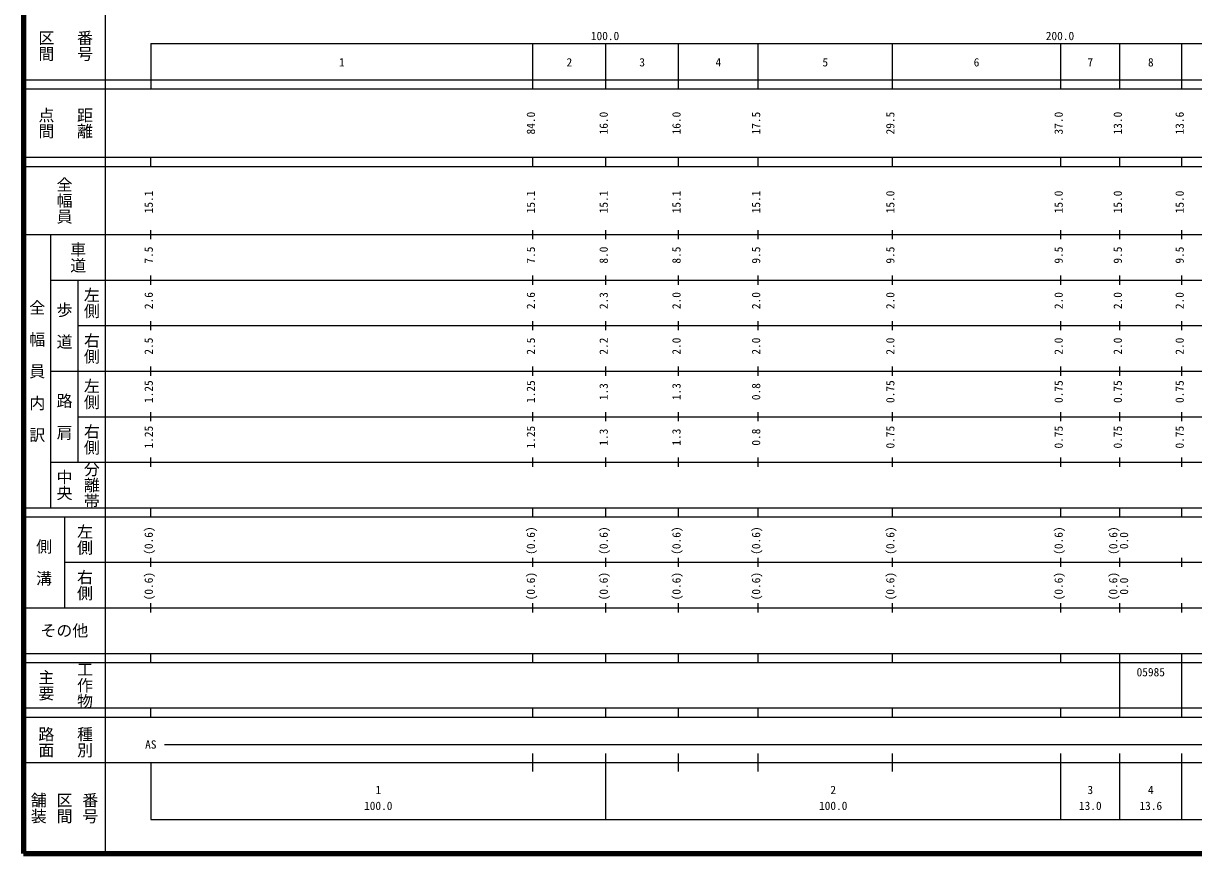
# Model space of a CAD drawing. Units: millimetres on the paper, enlarged 1000 times. Extents: x 40000 to 680000, y 20000 to 380000.
# Drawn here: x 40000 to 297210, y 20000 to 202409 of the extents above; entities that cross this region are included whole.
import ezdxf
from ezdxf.enums import TextEntityAlignment as Align

# ---------------------------------------------------------------- set-up
doc = ezdxf.new("R2010")
doc.units = ezdxf.units.MM
doc.header["$LTSCALE"] = 1000
doc.layers.add('M-TTL', color=2, linetype='Continuous', lineweight=140)
doc.layers.add('M-TTL-BAND', color=7, linetype='Continuous', lineweight=25)
doc.styles.add('@ＭＳ ゴシック', font='')
doc.styles.add('ＭＳ ゴシック', font='')
doc.styles.get('@ＭＳ ゴシック').set_extended_font_data('@MS Gothic')
doc.styles.get('ＭＳ ゴシック').set_extended_font_data('MS Gothic')

msp = doc.modelspace()

# ---------------------------------------------------------------- linework, layer by layer
at = {"layer": 'M-TTL'}
for p, q in [((40000, 380000), (40000, 20000)), ((40000, 20000), (680000, 20000))]:
    msp.add_line(p, q, dxfattribs=at)
at = {"layer": 'M-TTL-BAND'}
for p, q in [((58000, 370000), (58000, 20000)), ((68000, 198000), (579000, 198000)), ((68000, 198000), (68000, 188000)), ((152000, 188000), (152000, 198000)), ((168000, 188000), (168000, 198000)), ((184000, 188000), (184000, 198000)), ((201500, 188000), (201500, 198000)), ((231000, 188000), (231000, 198000)), ((268000, 188000), (268000, 198000)), ((281000, 188000), (281000, 198000)), ((294600, 188000), (294600, 198000)), ((40000, 190000), (579000, 190000)), ((40000, 188000), (579000, 188000)), ((40000, 173000), (579000, 173000)), ((68000, 171000), (68000, 173000)), ((152000, 171000), (152000, 173000)), ((168000, 171000), (168000, 173000)), ((184000, 171000), (184000, 173000)), ((201500, 171000), (201500, 173000)), ((231000, 171000), (231000, 173000)), ((268000, 171000), (268000, 173000)), ((281000, 171000), (281000, 173000)), ((294600, 171000), (294600, 173000)), ((40000, 171000), (579000, 171000)), ((68000, 155000), (68000, 157000)), ((152000, 155000), (152000, 157000)), ((168000, 155000), (168000, 157000)), ((184000, 155000), (184000, 157000)), ((201500, 155000), (201500, 157000)), ((231000, 155000), (231000, 157000)), ((268000, 155000), (268000, 157000)), ((281000, 155000), (281000, 157000)), ((294600, 155000), (294600, 157000)), ((40000, 156000), (579000, 156000)), ((46000, 96000), (46000, 156000)), ((68000, 145000), (68000, 147000)), ((152000, 145000), (152000, 147000)), ((168000, 145000), (168000, 147000)), ((184000, 145000), (184000, 147000)), ((201500, 145000), (201500, 147000)), ((231000, 145000), (231000, 147000)), ((268000, 145000), (268000, 147000)), ((281000, 145000), (281000, 147000)), ((294600, 145000), (294600, 147000)), ((46000, 146000), (579000, 146000)), ((52000, 146000), (52000, 106000)), ((68000, 135000), (68000, 137000)), ((152000, 135000), (152000, 137000)), ((168000, 135000), (168000, 137000)), ((184000, 135000), (184000, 137000)), ((201500, 135000), (201500, 137000)), ((231000, 135000), (231000, 137000)), ((268000, 135000), (268000, 137000)), ((281000, 135000), (281000, 137000)), ((294600, 135000), (294600, 137000)), ((52000, 136000), (579000, 136000)), ((68000, 125000), (68000, 127000)), ((152000, 125000), (152000, 127000)), ((168000, 125000), (168000, 127000)), ((184000, 125000), (184000, 127000)), ((201500, 125000), (201500, 127000)), ((231000, 125000), (231000, 127000)), ((268000, 125000), (268000, 127000)), ((281000, 125000), (281000, 127000)), ((294600, 125000), (294600, 127000)), ((46000, 126000), (579000, 126000)), ((52000, 116000), (579000, 116000)), ((68000, 115000), (68000, 117000)), ((152000, 115000), (152000, 117000)), ((168000, 115000), (168000, 117000)), ((184000, 115000), (184000, 117000)), ((201500, 115000), (201500, 117000)), ((231000, 115000), (231000, 117000)), ((268000, 115000), (268000, 117000)), ((281000, 115000), (281000, 117000)), ((294600, 115000), (294600, 117000)), ((46000, 106000), (579000, 106000)), ((68000, 105000), (68000, 107000)), ((152000, 105000), (152000, 107000)), ((168000, 105000), (168000, 107000)), ((184000, 105000), (184000, 107000)), ((201500, 105000), (201500, 107000)), ((231000, 105000), (231000, 107000)), ((268000, 105000), (268000, 107000)), ((281000, 105000), (281000, 107000)), ((294600, 105000), (294600, 107000)), ((40000, 96000), (579000, 96000)), ((68000, 94000), (68000, 96000)), ((152000, 94000), (152000, 96000)), ((168000, 94000), (168000, 96000)), ((184000, 94000), (184000, 96000)), ((201500, 94000), (201500, 96000)), ((231000, 94000), (231000, 96000)), ((268000, 94000), (268000, 96000)), ((281000, 94000), (281000, 96000)), ((294600, 94000), (294600, 96000)), ((40000, 94000), (579000, 94000)), ((49000, 94000), (49000, 74000)), ((68000, 83000), (68000, 85000)), ((152000, 83000), (152000, 85000)), ((168000, 83000), (168000, 85000)), ((184000, 83000), (184000, 85000)), ((201500, 83000), (201500, 85000)), ((231000, 83000), (231000, 85000)), ((268000, 83000), (268000, 85000)), ((281000, 83000), (281000, 85000)), ((294600, 83000), (294600, 85000)), ((49000, 84000), (579000, 84000)), ((68000, 73000), (68000, 75000)), ((152000, 73000), (152000, 75000)), ((168000, 73000), (168000, 75000)), ((184000, 73000), (184000, 75000)), ((201500, 73000), (201500, 75000)), ((231000, 73000), (231000, 75000)), ((268000, 73000), (268000, 75000)), ((281000, 73000), (281000, 75000)), ((294600, 73000), (294600, 75000)), ((40000, 74000), (579000, 74000)), ((40000, 64000), (579000, 64000)), ((40000, 62000), (579000, 62000)), ((68000, 62000), (68000, 64000)), ((152000, 62000), (152000, 64000)), ((168000, 62000), (168000, 64000)), ((184000, 62000), (184000, 64000)), ((201500, 62000), (201500, 64000)), ((231000, 62000), (231000, 64000)), ((268000, 62000), (268000, 64000)), ((281000, 62000), (281000, 64000)), ((281000, 52000), (281000, 62000)), ((294600, 62000), (294600, 64000)), ((294600, 52000), (294600, 62000)), ((40000, 52000), (579000, 52000)), ((68000, 50000), (68000, 52000)), ((152000, 50000), (152000, 52000)), ((168000, 50000), (168000, 52000)), ((184000, 50000), (184000, 52000)), ((201500, 50000), (201500, 52000)), ((231000, 50000), (231000, 52000)), ((268000, 50000), (268000, 52000)), ((281000, 50000), (281000, 52000)), ((294600, 50000), (294600, 52000)), ((40000, 50000), (579000, 50000)), ((71000, 44000), (565000, 44000)), ((152000, 38000), (152000, 42000)), ((168000, 27500), (168000, 42000)), ((184000, 38000), (184000, 42000)), ((201500, 38000), (201500, 42000)), ((231000, 38000), (231000, 42000)), ((268000, 27500), (268000, 42000)), ((281000, 27500), (281000, 42000)), ((294600, 27500), (294600, 42000)), ((40000, 40000), (579000, 40000)), ((68000, 40000), (68000, 27500)), ((68000, 27500), (579000, 27500))]:
    msp.add_line(p, q, dxfattribs=at)

# ---------------------------------------------------------------- texts
at = {"layer": 'M-TTL-BAND', "style": '@ＭＳ ゴシック'}
for s, p in [('区間', (45000, 197500)), ('番号', (53500, 197500)), ('点間', (45000, 180500)), ('距離', (53500, 180500)), ('全幅員', (49000, 163500)), ('車道', (52000, 151000)), ('左側', (55000, 141000)), ('全\u3000幅\u3000員\u3000内\u3000訳', (43000, 126000)), ('歩\u3000道', (49000, 136000)), ('右側', (55000, 131000)), ('左側', (55000, 121000)), ('路\u3000肩', (49000, 116000)), ('右側', (55000, 111000)), ('分離帯', (55000, 101000)), ('中央', (49000, 101000)), ('左側', (53500, 89000)), ('側\u3000溝', (44500, 84000)), ('右側', (53500, 79000)), ('主要', (45000, 57000)), ('工作物', (53500, 57000)), ('路面', (45000, 44500)), ('種別', (53500, 44500)), ('舗装', (43333, 30000)), ('区間', (49000, 30000)), ('番号', (54667, 30000))]:
    msp.add_text(s, height=2566, rotation=270, dxfattribs=at).set_placement(p, align=Align.MIDDLE_CENTER)
at = {"layer": 'M-TTL-BAND', "style": 'ＭＳ ゴシック'}
for s, p in [('100.0', (167844, 198195)), ('200.0', (267844, 198195)), ('1', (110000, 192405)), ('2', (160000, 192405)), ('3', (176000, 192405)), ('4', (192750, 192405)), ('5', (216250, 192405)), ('6', (249500, 192405)), ('7', (274500, 192405)), ('8', (287800, 192405)), ('AS', (68000, 42500)), ('1', (118000, 32523)), ('2', (218000, 32523)), ('3', (274500, 32523)), ('4', (287800, 32523)), ('100.0', (118000, 29033)), ('100.0', (218000, 29033)), ('13.0', (274500, 29033)), ('13.6', (287800, 29033))]:
    msp.add_text(s, height=1833, dxfattribs=at).set_placement(p, align=Align.BOTTOM_CENTER)
for s, p in [('84.0', (153000, 180500)), ('16.0', (169000, 180500)), ('16.0', (185000, 180500)), ('17.5', (202500, 180500)), ('29.5', (232000, 180500)), ('37.0', (269000, 180500)), ('13.0', (282000, 180500)), ('13.6', (295600, 180500)), ('15.1', (69000, 163174)), ('15.1', (153000, 163174)), ('15.1', (169000, 163174)), ('15.1', (185000, 163174)), ('15.1', (202500, 163174)), ('15.0', (232000, 163174)), ('15.0', (269000, 163174)), ('15.0', (282000, 163174)), ('15.0', (295600, 163174)), ('7.5', (69000, 151500)), ('7.5', (153000, 151500)), ('8.0', (169000, 151500)), ('8.5', (185000, 151500)), ('9.5', (202500, 151500)), ('9.5', (232000, 151500)), ('9.5', (269000, 151500)), ('9.5', (282000, 151500)), ('9.5', (295600, 151500)), ('2.6', (69000, 141500)), ('2.6', (153000, 141500)), ('2.3', (169000, 141500)), ('2.0', (185000, 141500)), ('2.0', (202500, 141500)), ('2.0', (232000, 141500)), ('2.0', (269000, 141500)), ('2.0', (282000, 141500)), ('2.0', (295600, 141500)), ('2.5', (69000, 131500)), ('2.5', (153000, 131500)), ('2.2', (169000, 131500)), ('2.0', (185000, 131500)), ('2.0', (202500, 131500)), ('2.0', (232000, 131500)), ('2.0', (269000, 131500)), ('2.0', (282000, 131500)), ('2.0', (295600, 131500)), ('1.25', (69000, 121500)), ('1.25', (153000, 121500)), ('0.75', (232000, 121500)), ('0.75', (269000, 121500)), ('0.75', (282000, 121500)), ('0.75', (295600, 121500)), ('1.3', (169000, 121500)), ('1.3', (185000, 121500)), ('0.8', (202500, 121500)), ('1.25', (69000, 111500)), ('1.25', (153000, 111500)), ('1.3', (169000, 111500)), ('1.3', (185000, 111500)), ('0.8', (202500, 111500)), ('0.75', (232000, 111500)), ('0.75', (269000, 111500)), ('0.75', (282000, 111500)), ('0.75', (295600, 111500)), ('(0.6)', (69000, 88764)), ('(0.6)', (153000, 88764)), ('(0.6)', (169000, 88764)), ('(0.6)', (185000, 88764)), ('(0.6)', (202500, 88764)), ('(0.6)', (232000, 88764)), ('(0.6)', (269000, 88764)), ('(0.6)', (281000, 88764)), ('0.0', (283370, 88764)), ('(0.6)', (69000, 78764)), ('(0.6)', (153000, 78764)), ('(0.6)', (169000, 78764)), ('(0.6)', (185000, 78764)), ('(0.6)', (202500, 78764)), ('(0.6)', (232000, 78764)), ('(0.6)', (269000, 78764)), ('(0.6)', (281000, 78764)), ('0.0', (283370, 78764))]:
    msp.add_text(s, height=1833, rotation=90, dxfattribs=at).set_placement(p, align=Align.BOTTOM_CENTER)
msp.add_text('その他', height=2566, dxfattribs=at).set_placement((49000, 69000), align=Align.MIDDLE_CENTER)
msp.add_text('05985', height=1833, dxfattribs=at).set_placement((284675, 58405), align=Align.BOTTOM_LEFT)

doc.saveas('drawing.dxf')
